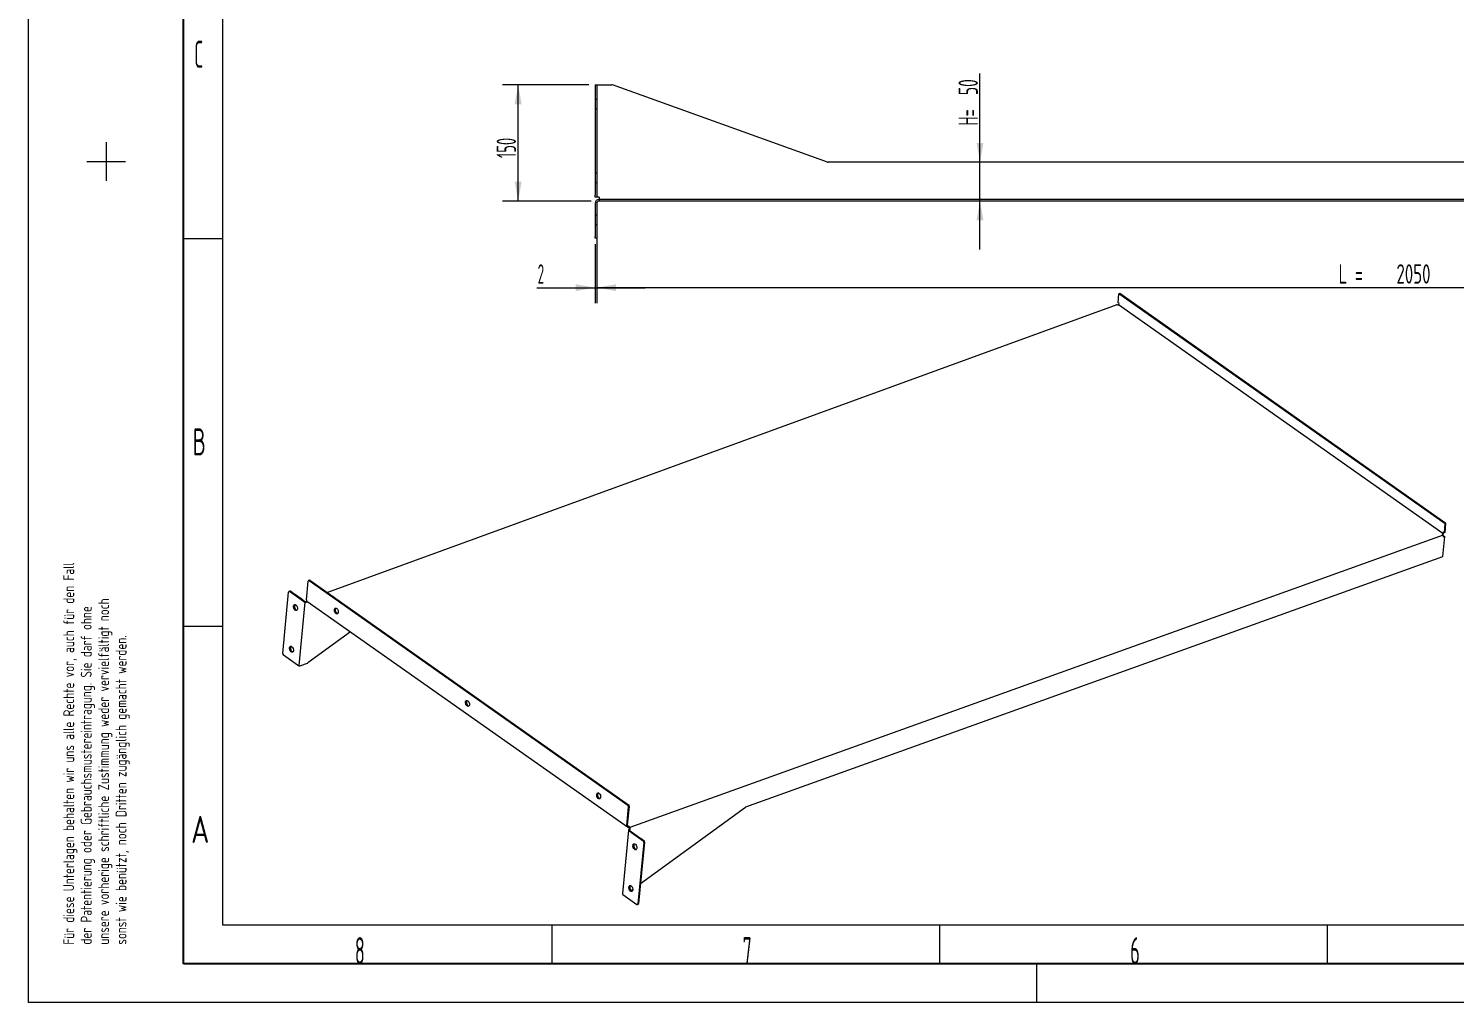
# Model space of a CAD drawing. Header units: millimetres. Extents: x 0 to 420, y 0 to 297.
# Drawn here: x 0 to 183.9, y 0 to 125.6 of the extents above; entities that cross this region are included whole.
import ezdxf
from ezdxf.lldxf.tags import DXFTag

# ---------------------------------------------------------------- set-up
doc = ezdxf.new("R2010")
doc.units = ezdxf.units.MM
doc.layers.add('1', color=7, linetype='Continuous', true_color=0xffffff)
doc.layers.add('101', color=7, linetype='Continuous', true_color=0xffffff)
doc.styles.add('iso-1', font='isocp.shx')
tags = doc.linetypes.add('DASHED', pattern=[25.72, 12.86, -12.86]).pattern_tags.tags
tags[6:7] = [DXFTag(74, 4), DXFTag(75, 0), DXFTag(340, '0'), DXFTag(46, 0.0), DXFTag(50, 0.0), DXFTag(44, 0.0), DXFTag(45, 0.0)]
tags[4:5] = [DXFTag(74, 4), DXFTag(75, 0), DXFTag(340, '0'), DXFTag(46, 0.0), DXFTag(50, 0.0), DXFTag(44, 0.0), DXFTag(45, 0.0)]
doc.dimstyles.get("Standard").update_dxf_attribs({"dimtxt": 0.18, "dimasz": 0.18, "dimexe": 0.18, "dimexo": 0.0625, "dimgap": 0.09, "dimtad": 0, "dimtih": 1, "dimtoh": 1, "dimdec": 4, "dimzin": 0, "dimdsep": 46, "dimtxsty": 'Standard', "dimcen": 0.09, "dimadec": 0, "dimazin": 0, "dimtfac": 1, "dimtdec": 4, "dimtofl": 0, "dimtmove": 0, "dimatfit": 3, "dimfxl": 1, "dimtolj": 1, "dimtzin": 0, "dimarcsym": 0})

# ---------------------------------------------------------------- blocks, each defined once
blk = doc.blocks.new('_U4')
at = {"layer": '1', "color": 3, "lineweight": 13}
for p, q in [((278.28, 100.08), (278.28, 90.21)), ((73.28, 97.83), (73.28, 90.21)), ((278.28, 92.21), (73.28, 92.21))]:
    blk.add_line(p, q, dxfattribs=at)
at = {"layer": '1', "color": 3, "lineweight": 25}
for points in [[(73.28, 92.21), (75.78, 92.65), (75.78, 91.77)], [(278.28, 92.21), (275.78, 91.77), (275.78, 92.65)]]:
    blk.add_solid(points, dxfattribs=at)
at = {"layer": '1', "color": 2, "linetype": 'Continuous', "lineweight": 18, "char_height": 2.5, "attachment_point": 7, "line_spacing_factor": 0.963855, "style": 'iso-1'}
for s, insert in [('\\W0.6891;L =', (168.96, 92.73)), ('\\W0.7031;2050', (176.42, 92.73))]:
    blk.add_mtext(s, dxfattribs=dict(at, insert=insert))
blk = doc.blocks.new('_U18')
at = {"layer": '1', "color": 3, "lineweight": 13}
for p, q in [((72.28, 118.38), (61.15, 118.38)), ((63.15, 103.38), (63.15, 118.38)), ((72.58, 103.38), (61.15, 103.38))]:
    blk.add_line(p, q, dxfattribs=at)
at = {"layer": '1', "color": 3, "lineweight": 25}
for points in [[(63.15, 118.38), (63.59, 115.88), (62.7, 115.88)], [(63.15, 103.38), (62.7, 105.88), (63.59, 105.88)]]:
    blk.add_solid(points, dxfattribs=at)
at = {"layer": '1', "color": 2, "linetype": 'Continuous', "lineweight": 18, "insert": (62.87, 108.94), "char_height": 2.5, "attachment_point": 7, "rotation": 90, "line_spacing_factor": 0.963855, "style": 'iso-1'}
blk.add_mtext('\\W0.6044;150', dxfattribs=at)
blk = doc.blocks.new('_U23')
at = {"layer": '1', "color": 3, "lineweight": 13}
blk.add_line((122.71, 97.13), (122.71, 119.82), dxfattribs=at)
at = {"layer": '1', "color": 3, "lineweight": 25}
for points in [[(122.71, 108.38), (122.27, 110.88), (123.16, 110.88)], [(122.71, 103.38), (123.16, 100.88), (122.27, 100.88)]]:
    blk.add_solid(points, dxfattribs=at)
at = {"layer": '1', "color": 2, "linetype": 'Continuous', "lineweight": 18, "char_height": 2.5, "attachment_point": 7, "rotation": 90, "line_spacing_factor": 0.963855, "style": 'iso-1'}
for s, insert in [('\\W0.6474;50', (122.44, 117.05)), ('\\W0.6040;H=', (122.44, 113.12))]:
    blk.add_mtext(s, dxfattribs=dict(at, insert=insert))
blk = doc.blocks.new('_U28')
at = {"layer": '1', "color": 3, "lineweight": 13}
for p, q in [((73.28, 100.58), (73.28, 90.21)), ((73.08, 97.83), (73.08, 90.21)), ((65.54, 92.21), (79.53, 92.21))]:
    blk.add_line(p, q, dxfattribs=at)
at = {"layer": '1', "color": 3, "lineweight": 25}
for points in [[(73.08, 92.21), (70.58, 91.77), (70.58, 92.65)], [(73.28, 92.21), (75.78, 92.65), (75.78, 91.77)]]:
    blk.add_solid(points, dxfattribs=at)
at = {"layer": '1', "color": 2, "linetype": 'Continuous', "lineweight": 18, "insert": (65.67, 92.73), "char_height": 2.5, "attachment_point": 7, "line_spacing_factor": 0.963855, "style": 'iso-1'}
blk.add_mtext('\\W0.5404;2', dxfattribs=at)

msp = doc.modelspace()

# ---------------------------------------------------------------- linework, layer by layer
at = {"layer": '1', "color": 4, "linetype": 'Continuous', "lineweight": 18}
for p, q in [((0, 0), (0, 297)), ((130, 5), (130, 0)), ((420, 0), (0, 0))]:
    msp.add_line(p, q, dxfattribs=at)
at = {"layer": '1', "color": 4, "linetype": 'Continuous', "lineweight": 25}
for p, q in [((20, 5), (20, 292)), ((415, 5), (20, 5))]:
    msp.add_line(p, q, dxfattribs=at)
at = {"layer": '1', "color": 1, "linetype": 'Continuous', "lineweight": 13}
for p, q in [((25, 287), (25, 10)), ((25, 98.5), (20, 98.5)), ((25, 48.5), (20, 48.5)), ((25, 10), (410, 10)), ((67.5, 10), (67.5, 5)), ((117.5, 10), (117.5, 5)), ((167.5, 10), (167.5, 5))]:
    msp.add_line(p, q, dxfattribs=at)
at = {"layer": '1', "color": 4, "linetype": 'DASHED', "lineweight": 18}
for p, q in [((10, 111), (10, 106)), ((7.5, 108.5), (12.5, 108.5))]:
    msp.add_line(p, q, dxfattribs=at)
at = {"layer": '101', "color": 7, "linetype": 'Continuous', "lineweight": 18}
for p, q in [((73.08, 118.38), (73.08, 118.13)), ((73.08, 118.38), (73.28, 118.38)), ((73.08, 118.13), (73.08, 104.13)), ((73.28, 118.38), (73.58, 118.38)), ((73.28, 118.38), (73.28, 118.13)), ((73.28, 118.13), (73.28, 104.13)), ((73.58, 118.38), (75.23, 118.38)), ((75.23, 118.38), (75.23, 118.38)), ((103.04, 108.39), (75.32, 118.36)), ((103.04, 108.39), (75.32, 118.36)), ((278.08, 108.38), (103.12, 108.38)), ((73.08, 103.88), (73.08, 104.13)), ((73.28, 103.88), (73.08, 103.88)), ((73.08, 103.08), (73.08, 98.83)), ((73.28, 104.13), (73.28, 103.88)), ((73.58, 103.88), (73.28, 103.88)), ((73.28, 103.08), (73.28, 98.83)), ((73.58, 103.58), (73.58, 103.58)), ((73.58, 103.58), (73.58, 103.38)), ((277.78, 103.38), (73.58, 103.38)), ((73.58, 103.38), (73.58, 103.38)), ((73.08, 98.58), (73.08, 98.83)), ((73.28, 98.58), (73.08, 98.58)), ((73.28, 98.83), (73.28, 98.58)), ((140.52, 90.27), (140.63, 91.41)), ((140.65, 90.18), (140.52, 90.27)), ((140.73, 91.44), (140.63, 91.41)), ((182.71, 61.74), (140.63, 91.41)), ((182.81, 61.78), (140.73, 91.44)), ((140.34, 89.99), (38.57, 52.87)), ((182.6, 60.61), (182.47, 60.7)), ((182.6, 60.61), (182.71, 61.74)), ((182.7, 60.64), (182.81, 61.78)), ((182.81, 61.78), (182.71, 61.74)), ((182.39, 57.54), (182.64, 60.09)), ((182.55, 60.15), (182.48, 60.13)), ((182.64, 60.09), (182.48, 60.04)), ((182.55, 60.15), (182.64, 60.09)), ((182.7, 60.64), (182.6, 60.61)), ((92.52, 25.22), (182.39, 57.54)), ((35.85, 51.95), (36.08, 54.36)), ((36.23, 54.48), (36.13, 54.44)), ((36.2, 54.43), (77.3, 25.45)), ((36.3, 54.47), (77.4, 25.48)), ((32.78, 45.01), (33.55, 52.94)), ((33.7, 53.06), (33.6, 53.02)), ((35.46, 51.74), (33.67, 53.01)), ((35.85, 51.74), (35.93, 51.68)), ((35.91, 51.77), (77.23, 22.64)), ((41.51, 47.83), (36.03, 43.8)), ((34.67, 43.52), (32.87, 44.79)), ((35.14, 43.47), (35.99, 43.78)), ((77.16, 22.82), (77.39, 25.23)), ((77.26, 22.86), (77.5, 25.27)), ((78.93, 15.33), (92.47, 25.2)), ((77.38, 22.25), (76.59, 14.04)), ((77.39, 22.63), (77.4, 22.74)), ((77.39, 22.63), (77.4, 22.74)), ((77.39, 22.63), (77.39, 22.63)), ((77.4, 22.74), (77.4, 22.74)), ((77.46, 22.13), (79.25, 20.86)), ((77.59, 22.31), (77.5, 22.37)), ((79.35, 20.65), (78.58, 12.71)), ((79.45, 20.68), (78.68, 12.75)), ((76.66, 13.91), (78.46, 12.65)), ((77.71, 14.44), (77.94, 14.61)), ((78.53, 12.63), (78.63, 12.67))]:
    msp.add_line(p, q, dxfattribs=at)
at = {"layer": '101', "color": 6, "linetype": 'DASHED', "lineweight": 13}
for p, q in [((73.28, 116.48), (73.08, 116.48)), ((73.08, 115.28), (73.28, 115.28)), ((73.28, 106.98), (73.08, 106.98)), ((73.08, 105.78), (73.28, 105.78)), ((73.58, 103.88), (73.58, 103.88)), ((277.78, 103.58), (73.58, 103.58)), ((73.58, 103.58), (73.58, 103.58)), ((73.58, 103.58), (73.58, 103.38)), ((73.28, 101.58), (73.08, 101.58)), ((73.08, 100.38), (73.28, 100.38))]:
    msp.add_line(p, q, dxfattribs=at)
at = {"layer": '101', "color": 6, "linetype": 'Continuous', "lineweight": 13}
for p, q in [((140.59, 90.04), (182.41, 60.56)), ((182.44, 60.29), (77.54, 22.57)), ((34.89, 43.45), (35.68, 51.66)), ((77.47, 25.4), (77.37, 25.36)), ((79.32, 20.77), (79.42, 20.81))]:
    msp.add_line(p, q, dxfattribs=at)
at = {"layer": '101', "color": 7, "linetype": 'Continuous', "lineweight": 18}
for radius in [0.5, 0.3]:
    msp.add_arc((73.58, 103.08), radius, 90, 180, dxfattribs=at)
for centre, major_axis, ratio, start_param, end_param in [((75.23, 118.13), (0, 0.25), 0.999996, 5.937893, 6.283185), ((75.23, 118.13), (0, -0.25), 0.999996, 2.7963, 3.141593), ((103.12, 108.63), (0, -0.25), 0.999996, 5.937893, 6.283185), ((103.12, 108.63), (0, 0.25), 0.999996, 2.7963, 3.141593), ((73.58, 103.88), (0, -0.5), 0.002927, 4.712389, 6.283185), ((140.5, 90.13), (0.115, 0.163), 0.630543, 3.876506, 5.447302), ((140.45, 89.67), (-0.114, 0.313), 0.577663, 5.591851, 6.283198), ((182.32, 60.64), (0.115, 0.163), 0.630543, 3.876506, 5.447302), ((182.27, 60.19), (0.113, -0.314), 0.573972, 0.882086, 2.452883), ((182.32, 60.64), (0.192, 0.272), 0.630543, 4.198053, 5.126418), ((36.18, 54.29), (0.057, -0.157), 0.57582, 2.451575, 4.022371), ((36.29, 54.32), (-0.057, 0.157), 0.57582, 5.593167, 6.283189), ((33.65, 52.86), (0.057, -0.157), 0.57582, 2.451575, 4.022371), ((33.76, 52.9), (-0.057, 0.157), 0.57582, 5.593167, 6.283189), ((35.72, 51.83), (0.332, -0.032), 0.520429, 3.88166, 5.455383), ((35.72, 51.83), (0.199, -0.019), 0.520429, 3.88166, 5.455383), ((36.1, 52.05), (-0.192, -0.272), 0.630543, 5.447302, 6.283162), ((36.06, 51.59), (0.114, -0.313), 0.577663, 3.700956, 4.021055), ((36.06, 51.59), (0.069, -0.188), 0.577663, 3.592546, 4.021055), ((34.54, 50.99), (-0.136, 0.376), 0.57582, 0.238814, 2.451575), ((34.54, 50.99), (-0.136, 0.376), 0.57582, 2.451575, 2.902688), ((39.81, 50.54), (-0.136, 0.376), 0.57582, 0.238814, 2.451575), ((39.81, 50.54), (-0.136, 0.376), 0.57582, 2.451575, 2.902688), ((32.89, 44.93), (0.057, -0.157), 0.57582, 4.022371, 5.593167), ((34.02, 45.6), (-0.136, 0.376), 0.57582, 0.238814, 2.451575), ((34.02, 45.6), (-0.136, 0.376), 0.57582, 2.451575, 2.902688), ((34.93, 43.62), (-0.332, 0.032), 0.520429, 0.740067, 2.31379), ((36, 43.92), (0.096, 0.136), 0.628855, 3.874917, 4.220209), ((56.72, 38.62), (-0.136, 0.376), 0.57582, 0.238814, 2.451575), ((56.72, 38.62), (-0.136, 0.376), 0.57582, 2.451575, 2.902688), ((73.64, 26.69), (-0.136, 0.376), 0.57582, 0.238814, 2.451575), ((73.64, 26.69), (-0.136, 0.376), 0.57582, 2.451575, 2.902688), ((77.29, 25.3), (0.057, -0.157), 0.57582, 0.880778, 2.451575), ((77.39, 25.34), (-0.057, 0.157), 0.57582, 4.022371, 5.593167), ((92.5, 25.08), (-0.096, -0.136), 0.632226, 3.878105, 4.223398), ((77.42, 22.91), (-0.192, -0.272), 0.630543, 5.447302, 7.018099), ((77.42, 22.91), (-0.115, -0.163), 0.630543, 5.447302, 7.018099), ((77.71, 22.22), (0.332, -0.032), 0.520429, 2.307937, 3.88166), ((77.38, 22.46), (-0.068, 0.188), 0.573972, 4.023679, 5.594475), ((77.38, 22.46), (-0.113, 0.314), 0.573972, 4.023679, 5.594475), ((77.71, 22.22), (0.199, -0.019), 0.520429, 2.307937, 3.88166), ((78.31, 20.12), (-0.136, 0.376), 0.57582, 0.238814, 2.451575), ((79.24, 20.72), (0.057, -0.157), 0.57582, 0.880778, 2.451575), ((79.34, 20.76), (-0.057, 0.157), 0.57582, 4.022371, 5.593167), ((78.31, 20.12), (-0.136, 0.376), 0.57582, 2.451575, 2.902688), ((77.79, 14.74), (-0.136, 0.376), 0.57582, 0.238814, 2.451575), ((76.92, 14.01), (-0.332, 0.032), 0.520429, 6.283184, 7.023252), ((77.79, 14.74), (-0.136, 0.376), 0.57582, 2.451575, 2.902688), ((78.47, 12.79), (0.057, -0.157), 0.57582, 5.593167, 7.163964), ((78.58, 12.83), (-0.057, 0.157), 0.57582, 3.141596, 4.022371)]:
    msp.add_ellipse(centre, major_axis=major_axis, ratio=ratio, start_param=start_param, end_param=end_param, dxfattribs=at)
at = {"layer": '101', "color": 6, "linetype": 'DASHED', "lineweight": 13}
msp.add_ellipse((73.58, 103.88), major_axis=(0, -0.3), ratio=0.002927, start_param=4.712389, end_param=6.283185, dxfattribs=at)
at = {"layer": '101', "color": 7, "linetype": 'Continuous', "lineweight": 18}
for centre in [(34.44, 50.95), (39.7, 50.5), (33.92, 45.57), (56.62, 38.58), (73.53, 26.65), (78.21, 20.09), (77.69, 14.7)]:
    msp.add_ellipse(centre, major_axis=(-0.136, 0.376), ratio=0.57582, dxfattribs=at)
for points in [[(35.57, 51.78), (34.97, 52.2), (34.37, 52.62), (33.77, 53.04)], [(77.56, 22.17), (78.16, 21.74), (78.76, 21.32), (79.36, 20.9)]]:
    msp.add_open_spline(points, degree=3, dxfattribs=at)

# ---------------------------------------------------------------- texts
at = {"layer": '1', "color": 1, "linetype": 'Continuous', "lineweight": 13, "char_height": 3.5, "attachment_point": 7, "line_spacing_factor": 0.963855, "style": 'iso-1'}
for s, insert in [('\\W0.5104;C', (21.37, 120.57)), ('\\W0.6380;B', (21.17, 70.57)), ('\\W0.8300;A', (20.97, 20.57)), ('\\W0.5404;8', (42.09, 4.93)), ('\\W0.5404;7', (92.09, 4.93)), ('\\W0.5404;6', (142.09, 4.93))]:
    msp.add_mtext(s, dxfattribs=dict(at, insert=insert))
at = {"layer": '1', "color": 1, "linetype": 'Continuous', "lineweight": 13, "insert": (13.06, 7.46), "char_height": 1.4, "attachment_point": 7, "rotation": 90, "line_spacing_factor": 0.963855, "style": 'iso-1'}
msp.add_mtext('\\W0.8424;Für diese Unterlagen behalten wir uns alle Rechte vor, auch für den Fall\\Pder Patentierung oder Gebrauchsmustereintragung. Sie darf ohne\\Punsere vorherige schriftliche Zustimmung weder vervielfältigt noch\\Psonst wie benützt, noch Dritten zugänglich gemacht werden.', dxfattribs=at)

# ---------------------------------------------------------------- dimensions: what is measured, and where the dimension line sits
at = {"layer": '1', "color": 2, "linetype": 'Continuous', "lineweight": 18}
for base, p1, p2, angle, text, picture, middle in [((122.71, 108.38), (83.9, 103.38), (103.12, 108.38), 270, '\\C2;{\\H1.00x;\\Fisocp.shx;H=\\Fisocp.shx;}\\C2; \\C2;50 ', '_U23', (122.71, 116.71)), ((63.15, 118.38), (73.58, 103.38), (73.58, 118.38), 90, '\\C2;150', '_U18', (63.15, 110.88)), ((73.28, 92.21), (73.08, 100.17), (73.28, 101.58), 180, '\\C2;2', '_U28', (62.96, 92.21))]:
    dim = msp.add_linear_dim(base=base, p1=p1, p2=p2, angle=angle, text=text, dimstyle='Standard', override={"dimtxt": 2.5, "dimasz": 2.5, "dimexe": 2, "dimexo": 1, "dimgap": 1.25, "dimtad": 1, "dimtih": 0, "dimtoh": 0, "dimdec": 1, "dimlfac": 1, "dimzin": 8, "dimdsep": 44, "dimlunit": 2, "dimpost": '', "dimtxsty": 'iso-1', "dimsah": 1, "dimse1": 0, "dimse2": 0, "dimsd1": 0, "dimsd2": 0, "dimclrd": 3, "dimclre": 3, "dimclrt": 2, "dimtol": 0, "dimtm": -0.1, "dimtfac": 1, "dimtdec": 2, "dimtofl": 1, "dimtmove": 0, "dimtzin": 8, "dimlwd": 13, "dimlwe": 13}, dxfattribs=at)
    dim.commit()
    dim.dimension.update_dxf_attribs({"geometry": picture, "text_midpoint": middle, "dimtype": 160})
dim = msp.add_linear_dim(base=(73.28, 92.21), p1=(278.28, 101.08), p2=(73.28, 100.95), text='\\C2;{\\H1.00x;\\Fisocp.shx;L =\\Fisocp.shx;}\\C2; \\C2;2050 ', dimstyle='Standard', override={"dimtxt": 2.5, "dimasz": 2.5, "dimexe": 2, "dimexo": 1, "dimgap": 1.25, "dimtad": 1, "dimtih": 1, "dimtoh": 0, "dimdec": 1, "dimlfac": 1, "dimzin": 8, "dimdsep": 44, "dimlunit": 2, "dimpost": '', "dimtxsty": 'iso-1', "dimsah": 1, "dimse1": 0, "dimse2": 0, "dimsd1": 0, "dimsd2": 0, "dimclrd": 3, "dimclre": 3, "dimclrt": 2, "dimtol": 0, "dimtm": -0.1, "dimtfac": 1, "dimtdec": 2, "dimtofl": 1, "dimtmove": 0, "dimtzin": 8, "dimlwd": 13, "dimlwe": 13}, dxfattribs=at)
dim.commit()
dim.dimension.update_dxf_attribs({"geometry": '_U4', "text_midpoint": (175.78, 92.21), "dimtype": 160})

doc.saveas('drawing.dxf')
